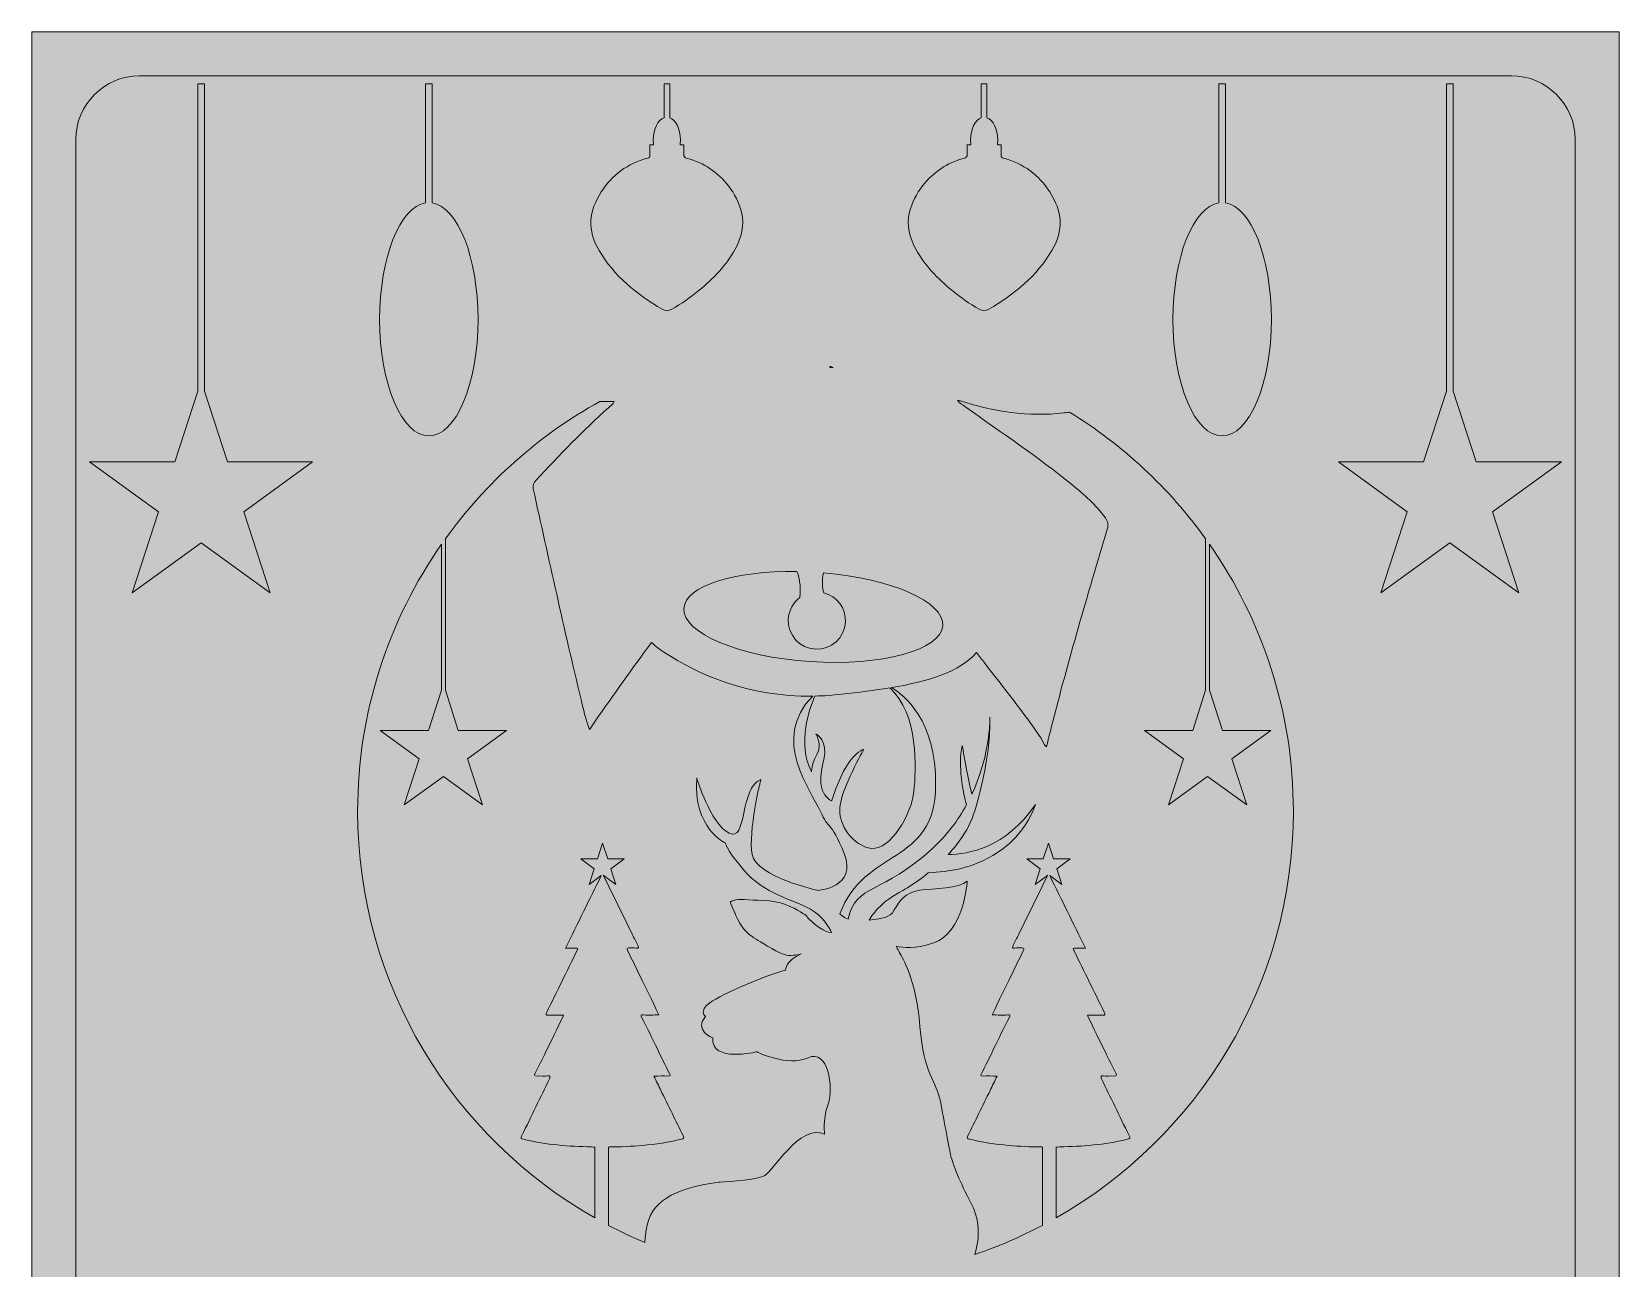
# Model space of a CAD drawing. Header units: centimetres. Extents: x 0.3 to 13.7, y -19.5 to -0.5.
# Drawn here: x 0.31 to 13.66, y -10.87 to -0.47 of the extents above; entities that cross this region are included whole.
import ezdxf

# ---------------------------------------------------------------- set-up
doc = ezdxf.new("R2010")
doc.units = ezdxf.units.CM
doc.header["$MEASUREMENT"] = 0
doc.layers.add('Layer 1', color=7, linetype='Continuous')

# ---------------------------------------------------------------- blocks, each defined once
blk = doc.blocks.new('block 3')
at = {"layer": 'Layer 1', "true_color": 0x2e3543}
h = blk.add_hatch(color=159, dxfattribs=at)
h.dxf.hatch_style = 2
h.paths.add_polyline_path([(13.664, -0.465), (13.664, -19.55), (0.306, -19.55), (0.306, -0.465)])
at = {"layer": 'Layer 1', "lineweight": 0}
blk.add_lwpolyline([(13.664, -0.465), (13.664, -19.55), (0.306, -19.55), (0.306, -0.465), (13.664, -0.465)], dxfattribs=at)
blk = doc.blocks.new('block 2')
at = {"layer": 'Layer 1'}
blk.add_blockref('block 3', (0, 0), dxfattribs=at)
blk = doc.blocks.new('block 4')
at = {"layer": 'Layer 1', "true_color": 0x96c23c}
h = blk.add_hatch(color=73, dxfattribs=at)
h.dxf.hatch_style = 2
edge = h.paths.add_edge_path()
edge.add_spline(control_points=[(8.369, -6.251), (8.369, -6.24), (8.369, -6.234), (8.369, -6.234), (8.369, -6.239), (8.369, -6.245), (8.369, -6.251)], knot_values=[0, 0, 0, 0, 1, 1, 1, 2, 2, 2, 2], degree=3, periodic=1)
at = {"layer": 'Layer 1', "lineweight": 0}
for points in [[(2.311, -5.188), (1.731, -4.766), (1.15, -5.188), (1.372, -4.506), (0.792, -4.084), (1.509, -4.084), (1.702, -3.489), (1.702, -0.903), (1.758, -0.903), (1.758, -3.489), (1.952, -4.084), (2.669, -4.084), (2.089, -4.506), (2.311, -5.188)], [(12.598, -4.506), (12.82, -5.188), (12.239, -4.766), (11.659, -5.188), (11.881, -4.506), (11.301, -4.084), (12.018, -4.084), (12.212, -3.489), (12.212, -0.903), (12.268, -0.903), (12.268, -3.489), (12.461, -4.084), (13.178, -4.084), (12.598, -4.506)]]:
    blk.add_lwpolyline(points, dxfattribs=at)
for points, knots in [([(12.757, -0.836), (12.757, -0.836), (1.213, -0.836), (1.213, -0.836), (0.917, -0.836), (0.676, -1.077), (0.676, -1.373), (0.676, -1.373), (0.676, -18.642), (0.676, -18.642), (0.676, -18.793), (0.739, -18.929), (0.839, -19.027), (0.839, -19.027), (0.839, -13.806), (0.839, -13.806), (0.839, -13.806), (1.212, -13.806), (1.212, -13.806), (1.212, -13.806), (1.212, -13.22), (1.212, -13.22), (1.212, -13.22), (1.824, -13.22), (1.824, -13.22), (1.824, -13.22), (1.818, -13.208), (1.818, -13.208), (1.818, -13.208), (2.234, -12.488), (2.234, -12.488), (2.234, -12.488), (3.066, -12.488), (3.066, -12.488), (3.066, -12.488), (3.482, -13.208), (3.482, -13.208), (3.482, -13.208), (3.475, -13.22), (3.475, -13.22), (3.475, -13.22), (4.087, -13.22), (4.087, -13.22), (4.087, -13.22), (4.087, -13.806), (4.087, -13.806), (4.087, -13.806), (4.46, -13.806), (4.46, -13.806), (4.46, -13.806), (4.46, -15.551), (4.46, -15.551), (4.46, -15.551), (4.932, -15.551), (4.932, -15.551), (4.932, -15.551), (6.978, -13.648), (6.978, -13.648), (6.978, -13.648), (6.985, -14.275), (6.985, -14.275), (6.985, -14.275), (6.992, -13.648), (6.992, -13.648), (6.992, -13.648), (9.038, -15.551), (9.038, -15.551), (9.038, -15.551), (9.632, -15.551), (9.632, -15.551), (9.632, -15.551), (9.632, -16.038), (9.632, -16.038), (9.632, -16.038), (9.495, -16.038), (9.495, -16.038), (9.495, -16.038), (9.495, -19.179), (9.495, -19.179), (9.495, -19.179), (11.344, -19.179), (11.344, -19.179), (11.344, -19.179), (11.344, -16.756), (11.344, -16.756), (10.981, -16.757), (10.618, -16.756), (10.254, -16.756), (10.242, -16.756), (10.225, -16.762), (10.218, -16.753), (10.211, -16.741), (10.227, -16.732), (10.234, -16.722), (10.409, -16.473), (10.584, -16.225), (10.76, -15.976), (10.766, -15.967), (10.779, -15.958), (10.774, -15.948), (10.768, -15.935), (10.752, -15.942), (10.74, -15.942), (10.661, -15.941), (10.583, -15.942), (10.496, -15.942), (10.536, -15.886), (10.57, -15.836), (10.605, -15.787), (10.685, -15.674), (10.763, -15.56), (10.845, -15.45), (10.908, -15.366), (10.964, -15.278), (11.025, -15.192), (11.03, -15.186), (11.04, -15.179), (11.035, -15.17), (11.03, -15.162), (11.018, -15.165), (11.009, -15.165), (10.915, -15.165), (10.82, -15.165), (10.723, -15.165), (10.758, -15.114), (10.794, -15.062), (10.83, -15.01), (11.035, -14.72), (11.24, -14.429), (11.445, -14.138), (11.447, -14.136), (11.449, -14.133), (11.451, -14.13), (11.474, -14.099), (11.473, -14.1), (11.494, -14.131), (11.659, -14.372), (11.825, -14.612), (11.987, -14.854), (12.054, -14.953), (12.127, -15.048), (12.187, -15.15), (12.189, -15.153), (12.189, -15.156), (12.192, -15.164), (12.094, -15.172), (11.998, -15.16), (11.9, -15.171), (12.068, -15.429), (12.249, -15.68), (12.423, -15.941), (12.334, -15.941), (12.25, -15.941), (12.164, -15.941), (12.166, -15.962), (12.178, -15.974), (12.187, -15.987), (12.355, -16.233), (12.523, -16.479), (12.69, -16.724), (12.696, -16.733), (12.71, -16.742), (12.703, -16.753), (12.697, -16.761), (12.683, -16.756), (12.674, -16.756), (12.308, -16.756), (11.942, -16.756), (11.577, -16.756), (11.577, -16.756), (11.577, -19.179), (11.577, -19.179), (11.577, -19.179), (12.757, -19.179), (12.757, -19.179), (13.053, -19.179), (13.294, -18.938), (13.294, -18.642), (13.294, -18.642), (13.294, -1.373), (13.294, -1.373), (13.294, -1.077), (13.053, -0.836), (12.757, -0.836)], [0, 0, 0, 0, 1, 1, 1, 2, 2, 2, 3, 3, 3, 4, 4, 4, 5, 5, 5, 6, 6, 6, 7, 7, 7, 8, 8, 8, 9, 9, 9, 10, 10, 10, 11, 11, 11, 12, 12, 12, 13, 13, 13, 14, 14, 14, 15, 15, 15, 16, 16, 16, 17, 17, 17, 18, 18, 18, 19, 19, 19, 20, 20, 20, 21, 21, 21, 22, 22, 22, 23, 23, 23, 24, 24, 24, 25, 25, 25, 26, 26, 26, 27, 27, 27, 28, 28, 28, 29, 29, 29, 30, 30, 30, 31, 31, 31, 32, 32, 32, 33, 33, 33, 34, 34, 34, 35, 35, 35, 36, 36, 36, 37, 37, 37, 38, 38, 38, 39, 39, 39, 40, 40, 40, 41, 41, 41, 42, 42, 42, 43, 43, 43, 44, 44, 44, 45, 45, 45, 46, 46, 46, 47, 47, 47, 48, 48, 48, 49, 49, 49, 50, 50, 50, 51, 51, 51, 52, 52, 52, 53, 53, 53, 54, 54, 54, 55, 55, 55, 56, 56, 56, 57, 57, 57, 58, 58, 58, 59, 59, 59, 60, 60, 60, 61, 61, 61, 61]), ([(3.619, -1.906), (3.619, -1.906), (3.619, -0.903), (3.619, -0.903), (3.619, -0.903), (3.676, -0.903), (3.676, -0.903), (3.676, -0.903), (3.676, -1.906), (3.676, -1.906), (3.891, -1.941), (4.061, -2.366), (4.061, -2.885), (4.061, -3.428), (3.876, -3.867), (3.647, -3.867), (3.419, -3.867), (3.233, -3.428), (3.233, -2.885), (3.233, -2.366), (3.404, -1.941), (3.619, -1.906)], [0, 0, 0, 0, 1, 1, 1, 2, 2, 2, 3, 3, 3, 4, 4, 4, 5, 5, 5, 6, 6, 6, 7, 7, 7, 7]), ([(5.098, -1.813), (5.191, -1.67), (5.32, -1.574), (5.486, -1.529), (5.502, -1.525), (5.508, -1.518), (5.507, -1.502), (5.506, -1.477), (5.508, -1.452), (5.506, -1.428), (5.506, -1.423), (5.506, -1.42), (5.507, -1.416), (5.507, -1.416), (5.538, -1.416), (5.538, -1.416), (5.536, -1.403), (5.536, -1.389), (5.536, -1.375), (5.536, -1.283), (5.574, -1.208), (5.626, -1.19), (5.626, -1.19), (5.626, -0.903), (5.626, -0.903), (5.626, -0.903), (5.674, -0.903), (5.674, -0.903), (5.674, -0.903), (5.674, -1.19), (5.674, -1.19), (5.726, -1.208), (5.764, -1.283), (5.764, -1.375), (5.764, -1.389), (5.763, -1.403), (5.761, -1.416), (5.761, -1.416), (5.793, -1.416), (5.793, -1.416), (5.794, -1.42), (5.794, -1.424), (5.794, -1.429), (5.793, -1.451), (5.795, -1.473), (5.793, -1.495), (5.791, -1.517), (5.799, -1.526), (5.82, -1.531), (5.963, -1.569), (6.078, -1.647), (6.168, -1.763), (6.22, -1.829), (6.258, -1.902), (6.278, -1.984), (6.305, -2.095), (6.277, -2.197), (6.225, -2.294), (6.15, -2.433), (6.041, -2.542), (5.921, -2.641), (5.849, -2.701), (5.773, -2.755), (5.691, -2.799), (5.664, -2.814), (5.639, -2.816), (5.611, -2.8), (5.398, -2.678), (5.206, -2.519), (5.08, -2.307), (4.979, -2.139), (4.992, -1.974), (5.098, -1.813)], [0, 0, 0, 0, 1, 1, 1, 2, 2, 2, 3, 3, 3, 4, 4, 4, 5, 5, 5, 6, 6, 6, 7, 7, 7, 8, 8, 8, 9, 9, 9, 10, 10, 10, 11, 11, 11, 12, 12, 12, 13, 13, 13, 14, 14, 14, 15, 15, 15, 16, 16, 16, 17, 17, 17, 18, 18, 18, 19, 19, 19, 20, 20, 20, 21, 21, 21, 22, 22, 22, 23, 23, 23, 24, 24, 24, 24]), ([(7.692, -1.984), (7.712, -1.902), (7.75, -1.829), (7.802, -1.763), (7.892, -1.647), (8.007, -1.569), (8.15, -1.531), (8.171, -1.526), (8.179, -1.517), (8.177, -1.495), (8.175, -1.473), (8.177, -1.451), (8.176, -1.429), (8.176, -1.424), (8.176, -1.42), (8.177, -1.416), (8.177, -1.416), (8.209, -1.416), (8.209, -1.416), (8.207, -1.403), (8.206, -1.389), (8.206, -1.375), (8.206, -1.283), (8.244, -1.208), (8.296, -1.19), (8.296, -1.19), (8.296, -0.903), (8.296, -0.903), (8.296, -0.903), (8.344, -0.903), (8.344, -0.903), (8.344, -0.903), (8.344, -1.19), (8.344, -1.19), (8.396, -1.208), (8.434, -1.283), (8.434, -1.375), (8.434, -1.389), (8.434, -1.403), (8.432, -1.416), (8.432, -1.416), (8.463, -1.416), (8.463, -1.416), (8.464, -1.42), (8.464, -1.423), (8.464, -1.428), (8.462, -1.452), (8.464, -1.477), (8.463, -1.502), (8.462, -1.518), (8.468, -1.525), (8.484, -1.529), (8.65, -1.574), (8.779, -1.67), (8.872, -1.813), (8.978, -1.974), (8.991, -2.139), (8.89, -2.307), (8.764, -2.519), (8.572, -2.678), (8.359, -2.8), (8.331, -2.816), (8.306, -2.814), (8.279, -2.799), (8.197, -2.755), (8.121, -2.701), (8.049, -2.641), (7.929, -2.542), (7.82, -2.433), (7.745, -2.294), (7.693, -2.197), (7.665, -2.095), (7.692, -1.984)], [0, 0, 0, 0, 1, 1, 1, 2, 2, 2, 3, 3, 3, 4, 4, 4, 5, 5, 5, 6, 6, 6, 7, 7, 7, 8, 8, 8, 9, 9, 9, 10, 10, 10, 11, 11, 11, 12, 12, 12, 13, 13, 13, 14, 14, 14, 15, 15, 15, 16, 16, 16, 17, 17, 17, 18, 18, 18, 19, 19, 19, 20, 20, 20, 21, 21, 21, 22, 22, 22, 23, 23, 23, 24, 24, 24, 24]), ([(10.294, -1.906), (10.294, -1.906), (10.294, -0.903), (10.294, -0.903), (10.294, -0.903), (10.351, -0.903), (10.351, -0.903), (10.351, -0.903), (10.351, -1.906), (10.351, -1.906), (10.566, -1.941), (10.737, -2.366), (10.737, -2.885), (10.737, -3.428), (10.551, -3.867), (10.323, -3.867), (10.094, -3.867), (9.909, -3.428), (9.909, -2.885), (9.909, -2.366), (10.079, -1.941), (10.294, -1.906)], [0, 0, 0, 0, 1, 1, 1, 2, 2, 2, 3, 3, 3, 4, 4, 4, 5, 5, 5, 6, 6, 6, 7, 7, 7, 7]), ([(7.021, -3.284), (7.032, -3.283), (7.042, -3.285), (7.05, -3.292), (7.041, -3.291), (7.03, -3.29), (7.02, -3.289), (7.021, -3.287), (7.021, -3.286), (7.021, -3.284)], [0, 0, 0, 0, 1, 1, 1, 2, 2, 2, 3, 3, 3, 3]), ([(7.029, -8.046), (6.948, -8.041), (6.835, -7.922), (6.827, -7.91), (6.82, -7.899), (6.755, -7.853), (6.648, -7.81), (6.54, -7.767), (6.385, -7.778), (6.303, -7.769), (6.221, -7.76), (6.184, -7.79), (6.184, -7.79), (6.184, -7.79), (6.216, -7.881), (6.265, -7.968), (6.313, -8.054), (6.376, -8.085), (6.418, -8.113), (6.461, -8.141), (6.6, -8.226), (6.658, -8.236), (6.71, -8.246), (6.768, -8.229), (6.779, -8.226), (6.652, -8.278), (6.649, -8.363), (6.649, -8.363), (6.499, -8.401), (6.111, -8.564), (6.012, -8.637), (5.913, -8.71), (5.976, -8.753), (5.976, -8.753), (5.871, -8.869), (6.036, -8.933), (6.036, -8.933), (6.018, -9.146), (6.407, -9.05), (6.407, -9.05), (6.407, -9.05), (6.667, -9.18), (6.838, -9.101), (7.008, -9.023), (7.056, -9.349), (7.007, -9.49), (6.958, -9.633), (6.978, -9.743), (6.978, -9.743), (6.763, -9.648), (6.544, -10.069), (6.458, -10.101), (6.371, -10.133), (6.087, -10.148), (6.087, -10.148), (5.694, -10.2), (5.511, -10.32), (5.478, -10.538), (5.472, -10.575), (5.467, -10.615), (5.465, -10.656), (5.361, -10.612), (5.259, -10.564), (5.16, -10.511), (5.16, -10.511), (5.16, -9.852), (5.16, -9.852), (5.163, -9.851), (5.166, -9.851), (5.17, -9.851), (5.261, -9.851), (5.353, -9.846), (5.444, -9.838), (5.555, -9.828), (5.666, -9.814), (5.774, -9.785), (5.788, -9.781), (5.799, -9.779), (5.789, -9.759), (5.725, -9.632), (5.663, -9.504), (5.6, -9.377), (5.581, -9.337), (5.562, -9.298), (5.541, -9.254), (5.583, -9.254), (5.621, -9.253), (5.659, -9.254), (5.68, -9.255), (5.682, -9.249), (5.672, -9.232), (5.638, -9.164), (5.602, -9.096), (5.57, -9.026), (5.528, -8.938), (5.484, -8.85), (5.439, -8.763), (5.428, -8.741), (5.43, -8.738), (5.454, -8.74), (5.496, -8.743), (5.538, -8.741), (5.582, -8.739), (5.58, -8.734), (5.579, -8.731), (5.578, -8.728), (5.526, -8.621), (5.475, -8.515), (5.423, -8.409), (5.388, -8.337), (5.354, -8.267), (5.319, -8.197), (5.311, -8.181), (5.313, -8.176), (5.331, -8.176), (5.351, -8.177), (5.372, -8.176), (5.392, -8.177), (5.414, -8.179), (5.414, -8.171), (5.405, -8.154), (5.389, -8.124), (5.375, -8.092), (5.359, -8.061), (5.278, -7.896), (5.197, -7.732), (5.116, -7.567), (5.116, -7.566), (5.115, -7.565), (5.115, -7.564), (5.115, -7.564), (5.222, -7.642), (5.222, -7.642), (5.222, -7.642), (5.178, -7.509), (5.178, -7.509), (5.178, -7.509), (5.292, -7.426), (5.292, -7.426), (5.292, -7.426), (5.152, -7.426), (5.152, -7.426), (5.152, -7.426), (5.108, -7.293), (5.108, -7.293), (5.108, -7.293), (5.065, -7.426), (5.065, -7.426), (5.065, -7.426), (4.925, -7.426), (4.925, -7.426), (4.925, -7.426), (5.038, -7.509), (5.038, -7.509), (5.038, -7.509), (4.995, -7.642), (4.995, -7.642), (4.995, -7.642), (5.098, -7.567), (5.098, -7.567), (4.998, -7.769), (4.899, -7.971), (4.798, -8.177), (4.798, -8.177), (4.876, -8.177), (4.876, -8.177), (4.905, -8.177), (4.905, -8.177), (4.892, -8.203), (4.808, -8.374), (4.724, -8.546), (4.639, -8.717), (4.63, -8.735), (4.629, -8.743), (4.653, -8.742), (4.695, -8.74), (4.737, -8.741), (4.781, -8.741), (4.778, -8.75), (4.776, -8.754), (4.774, -8.759), (4.726, -8.857), (4.678, -8.955), (4.63, -9.053), (4.601, -9.112), (4.572, -9.171), (4.542, -9.23), (4.531, -9.251), (4.537, -9.255), (4.558, -9.254), (4.588, -9.253), (4.617, -9.255), (4.647, -9.253), (4.667, -9.253), (4.672, -9.256), (4.663, -9.277), (4.586, -9.434), (4.51, -9.592), (4.433, -9.749), (4.419, -9.779), (4.419, -9.779), (4.451, -9.787), (4.636, -9.834), (4.825, -9.845), (5.015, -9.851), (5.028, -9.851), (5.037, -9.852), (5.044, -9.852), (5.044, -9.852), (5.044, -10.448), (5.044, -10.448), (3.853, -9.771), (3.048, -8.49), (3.048, -7.025), (3.048, -6.19), (3.309, -5.417), (3.753, -4.779), (3.753, -4.779), (3.753, -6.007), (3.753, -6.007), (3.753, -6.007), (3.644, -6.345), (3.644, -6.345), (3.644, -6.345), (3.237, -6.345), (3.237, -6.345), (3.237, -6.345), (3.566, -6.584), (3.566, -6.584), (3.566, -6.584), (3.44, -6.971), (3.44, -6.971), (3.44, -6.971), (3.77, -6.732), (3.77, -6.732), (3.77, -6.732), (4.099, -6.971), (4.099, -6.971), (4.099, -6.971), (3.973, -6.584), (3.973, -6.584), (3.973, -6.584), (4.302, -6.345), (4.302, -6.345), (4.302, -6.345), (3.895, -6.345), (3.895, -6.345), (3.895, -6.345), (3.786, -6.007), (3.786, -6.007), (3.786, -6.007), (3.786, -4.734), (3.786, -4.734), (4.127, -4.258), (4.572, -3.862), (5.086, -3.577), (5.126, -3.577), (5.166, -3.577), (5.208, -3.577), (5.195, -3.603), (5.176, -3.614), (5.161, -3.628), (4.947, -3.821), (4.745, -4.027), (4.55, -4.24), (4.531, -4.262), (4.519, -4.281), (4.526, -4.313), (4.657, -4.904), (4.786, -5.495), (4.928, -6.084), (4.948, -6.167), (4.965, -6.251), (4.999, -6.338), (5.018, -6.311), (5.033, -6.289), (5.047, -6.268), (5.201, -6.044), (5.36, -5.825), (5.52, -5.605), (5.549, -5.632), (5.583, -5.659), (5.624, -5.686), (5.912, -5.875), (6.334, -6.064), (6.878, -6.057), (6.515, -6.42), (6.869, -6.858), (6.94, -7.022), (7.013, -7.191), (7.027, -7.095), (7.142, -7.381), (7.257, -7.668), (6.92, -7.692), (6.92, -7.692), (6.92, -7.692), (6.405, -7.579), (6.368, -7.389), (6.332, -7.198), (6.441, -6.758), (6.441, -6.758), (6.26, -6.827), (6.33, -7.292), (6.173, -7.21), (6.016, -7.129), (5.901, -6.744), (5.901, -6.744), (5.867, -7.168), (6.145, -7.294), (6.145, -7.294), (6.145, -7.294), (6.132, -7.326), (6.297, -7.521), (6.461, -7.716), (6.726, -7.777), (6.858, -7.849), (6.959, -7.904), (7.015, -8.003), (7.036, -8.046), (7.034, -8.046), (7.032, -8.046), (7.029, -8.046)], [0, 0, 0, 0, 1, 1, 1, 2, 2, 2, 3, 3, 3, 4, 4, 4, 5, 5, 5, 6, 6, 6, 7, 7, 7, 8, 8, 8, 9, 9, 9, 10, 10, 10, 11, 11, 11, 12, 12, 12, 13, 13, 13, 14, 14, 14, 15, 15, 15, 16, 16, 16, 17, 17, 17, 18, 18, 18, 19, 19, 19, 20, 20, 20, 21, 21, 21, 22, 22, 22, 23, 23, 23, 24, 24, 24, 25, 25, 25, 26, 26, 26, 27, 27, 27, 28, 28, 28, 29, 29, 29, 30, 30, 30, 31, 31, 31, 32, 32, 32, 33, 33, 33, 34, 34, 34, 35, 35, 35, 36, 36, 36, 37, 37, 37, 38, 38, 38, 39, 39, 39, 40, 40, 40, 41, 41, 41, 42, 42, 42, 43, 43, 43, 44, 44, 44, 45, 45, 45, 46, 46, 46, 47, 47, 47, 48, 48, 48, 49, 49, 49, 50, 50, 50, 51, 51, 51, 52, 52, 52, 53, 53, 53, 54, 54, 54, 55, 55, 55, 56, 56, 56, 57, 57, 57, 58, 58, 58, 59, 59, 59, 60, 60, 60, 61, 61, 61, 62, 62, 62, 63, 63, 63, 64, 64, 64, 65, 65, 65, 66, 66, 66, 67, 67, 67, 68, 68, 68, 69, 69, 69, 70, 70, 70, 71, 71, 71, 72, 72, 72, 73, 73, 73, 74, 74, 74, 75, 75, 75, 76, 76, 76, 77, 77, 77, 78, 78, 78, 79, 79, 79, 80, 80, 80, 81, 81, 81, 82, 82, 82, 83, 83, 83, 84, 84, 84, 85, 85, 85, 86, 86, 86, 87, 87, 87, 88, 88, 88, 89, 89, 89, 90, 90, 90, 91, 91, 91, 92, 92, 92, 93, 93, 93, 94, 94, 94, 95, 95, 95, 96, 96, 96, 97, 97, 97, 98, 98, 98, 99, 99, 99, 100, 100, 100, 101, 101, 101, 102, 102, 102, 103, 103, 103, 104, 104, 104, 105, 105, 105, 106, 106, 106, 107, 107, 107, 107]), ([(8.926, -10.448), (8.926, -10.448), (8.926, -9.852), (8.926, -9.852), (8.933, -9.852), (8.942, -9.851), (8.955, -9.851), (9.145, -9.845), (9.334, -9.834), (9.519, -9.787), (9.551, -9.779), (9.551, -9.779), (9.537, -9.749), (9.46, -9.592), (9.384, -9.434), (9.307, -9.277), (9.298, -9.256), (9.303, -9.253), (9.323, -9.253), (9.353, -9.255), (9.382, -9.253), (9.412, -9.254), (9.433, -9.255), (9.439, -9.251), (9.428, -9.23), (9.398, -9.171), (9.369, -9.112), (9.34, -9.053), (9.292, -8.955), (9.244, -8.857), (9.196, -8.759), (9.194, -8.754), (9.192, -8.75), (9.189, -8.741), (9.233, -8.741), (9.275, -8.74), (9.317, -8.742), (9.341, -8.743), (9.34, -8.735), (9.331, -8.717), (9.246, -8.546), (9.162, -8.374), (9.078, -8.203), (9.065, -8.177), (9.065, -8.177), (9.094, -8.177), (9.094, -8.177), (9.172, -8.177), (9.172, -8.177), (9.071, -7.971), (8.972, -7.769), (8.872, -7.567), (8.872, -7.567), (8.975, -7.642), (8.975, -7.642), (8.975, -7.642), (8.932, -7.509), (8.932, -7.509), (8.932, -7.509), (9.045, -7.426), (9.045, -7.426), (9.045, -7.426), (8.905, -7.426), (8.905, -7.426), (8.905, -7.426), (8.862, -7.293), (8.862, -7.293), (8.862, -7.293), (8.818, -7.426), (8.818, -7.426), (8.818, -7.426), (8.678, -7.426), (8.678, -7.426), (8.678, -7.426), (8.792, -7.509), (8.792, -7.509), (8.792, -7.509), (8.748, -7.642), (8.748, -7.642), (8.748, -7.642), (8.855, -7.564), (8.855, -7.564), (8.855, -7.565), (8.854, -7.566), (8.854, -7.567), (8.773, -7.732), (8.692, -7.896), (8.611, -8.061), (8.595, -8.092), (8.581, -8.124), (8.565, -8.154), (8.556, -8.171), (8.556, -8.179), (8.578, -8.177), (8.598, -8.176), (8.619, -8.177), (8.639, -8.176), (8.657, -8.176), (8.659, -8.181), (8.651, -8.197), (8.616, -8.267), (8.582, -8.337), (8.547, -8.409), (8.495, -8.515), (8.444, -8.621), (8.392, -8.728), (8.391, -8.731), (8.39, -8.734), (8.388, -8.739), (8.432, -8.741), (8.474, -8.743), (8.516, -8.74), (8.54, -8.738), (8.542, -8.741), (8.531, -8.763), (8.486, -8.85), (8.442, -8.938), (8.4, -9.026), (8.368, -9.096), (8.332, -9.164), (8.298, -9.232), (8.288, -9.249), (8.29, -9.255), (8.311, -9.254), (8.349, -9.253), (8.387, -9.254), (8.429, -9.254), (8.408, -9.298), (8.389, -9.337), (8.37, -9.377), (8.307, -9.504), (8.245, -9.632), (8.181, -9.759), (8.171, -9.779), (8.182, -9.781), (8.196, -9.785), (8.304, -9.814), (8.415, -9.828), (8.526, -9.838), (8.617, -9.846), (8.709, -9.851), (8.8, -9.851), (8.804, -9.851), (8.807, -9.851), (8.81, -9.852), (8.81, -9.852), (8.81, -10.511), (8.81, -10.511), (8.628, -10.607), (8.439, -10.689), (8.242, -10.755), (8.285, -10.601), (8.286, -10.465), (8.206, -10.316), (8.125, -10.165), (8.051, -9.983), (8.04, -9.929), (8.029, -9.875), (7.982, -9.631), (7.952, -9.466), (7.922, -9.302), (7.811, -9.242), (7.779, -8.837), (7.747, -8.433), (7.633, -8.263), (7.608, -8.216), (7.6, -8.202), (7.593, -8.183), (7.581, -8.161), (7.642, -8.173), (7.733, -8.188), (7.888, -8.137), (8.152, -8.051), (8.178, -7.613), (8.178, -7.613), (8.107, -7.678), (7.901, -7.673), (7.776, -7.691), (7.65, -7.71), (7.611, -7.779), (7.564, -7.856), (7.521, -7.927), (7.471, -7.924), (7.353, -7.941), (7.364, -7.923), (7.375, -7.906), (7.389, -7.888), (7.471, -7.78), (7.567, -7.732), (7.631, -7.696), (7.641, -7.69), (7.737, -7.635), (7.85, -7.544), (8.603, -7.518), (8.751, -6.969), (8.751, -6.969), (8.506, -7.335), (8.184, -7.389), (8.017, -7.39), (8.061, -7.343), (8.102, -7.292), (8.138, -7.238), (8.232, -7.095), (8.261, -6.966), (8.309, -6.758), (8.356, -6.555), (8.368, -6.379), (8.369, -6.251), (8.368, -6.32), (8.353, -6.589), (8.217, -6.883), (8.173, -6.701), (8.136, -6.472), (8.136, -6.472), (8.095, -6.643), (8.146, -6.876), (8.171, -6.973), (8.102, -7.098), (8.01, -7.225), (7.886, -7.338), (7.46, -7.73), (7.242, -7.633), (7.176, -7.933), (7.13, -7.915), (7.107, -7.89), (7.107, -7.89), (7.306, -7.332), (7.909, -7.489), (7.912, -6.804), (7.915, -6.259), (7.649, -6.048), (7.539, -5.985), (7.856, -5.931), (8.118, -5.851), (8.256, -5.69), (8.279, -5.72), (8.302, -5.75), (8.325, -5.78), (8.484, -5.988), (8.652, -6.189), (8.796, -6.409), (8.812, -6.433), (8.82, -6.461), (8.845, -6.483), (8.859, -6.426), (8.871, -6.374), (8.885, -6.322), (9.026, -5.76), (9.191, -5.205), (9.356, -4.651), (9.368, -4.612), (9.362, -4.586), (9.34, -4.556), (9.261, -4.448), (9.161, -4.361), (9.058, -4.277), (8.773, -4.042), (8.464, -3.84), (8.166, -3.624), (8.142, -3.608), (8.116, -3.594), (8.096, -3.568), (8.104, -3.569), (8.109, -3.569), (8.113, -3.57), (8.399, -3.663), (8.69, -3.709), (8.991, -3.673), (9.007, -3.671), (9.023, -3.669), (9.038, -3.667), (9.488, -3.943), (9.878, -4.307), (10.184, -4.734), (10.184, -4.734), (10.184, -6.007), (10.184, -6.007), (10.184, -6.007), (10.075, -6.345), (10.075, -6.345), (10.075, -6.345), (9.668, -6.345), (9.668, -6.345), (9.668, -6.345), (9.997, -6.584), (9.997, -6.584), (9.997, -6.584), (9.871, -6.971), (9.871, -6.971), (9.871, -6.971), (10.2, -6.732), (10.2, -6.732), (10.2, -6.732), (10.53, -6.971), (10.53, -6.971), (10.53, -6.971), (10.404, -6.584), (10.404, -6.584), (10.404, -6.584), (10.733, -6.345), (10.733, -6.345), (10.733, -6.345), (10.326, -6.345), (10.326, -6.345), (10.326, -6.345), (10.217, -6.007), (10.217, -6.007), (10.217, -6.007), (10.217, -4.779), (10.217, -4.779), (10.661, -5.417), (10.922, -6.191), (10.922, -7.025), (10.922, -8.49), (10.117, -9.771), (8.926, -10.448)], [0, 0, 0, 0, 1, 1, 1, 2, 2, 2, 3, 3, 3, 4, 4, 4, 5, 5, 5, 6, 6, 6, 7, 7, 7, 8, 8, 8, 9, 9, 9, 10, 10, 10, 11, 11, 11, 12, 12, 12, 13, 13, 13, 14, 14, 14, 15, 15, 15, 16, 16, 16, 17, 17, 17, 18, 18, 18, 19, 19, 19, 20, 20, 20, 21, 21, 21, 22, 22, 22, 23, 23, 23, 24, 24, 24, 25, 25, 25, 26, 26, 26, 27, 27, 27, 28, 28, 28, 29, 29, 29, 30, 30, 30, 31, 31, 31, 32, 32, 32, 33, 33, 33, 34, 34, 34, 35, 35, 35, 36, 36, 36, 37, 37, 37, 38, 38, 38, 39, 39, 39, 40, 40, 40, 41, 41, 41, 42, 42, 42, 43, 43, 43, 44, 44, 44, 45, 45, 45, 46, 46, 46, 47, 47, 47, 48, 48, 48, 49, 49, 49, 50, 50, 50, 51, 51, 51, 52, 52, 52, 53, 53, 53, 54, 54, 54, 55, 55, 55, 56, 56, 56, 57, 57, 57, 58, 58, 58, 59, 59, 59, 60, 60, 60, 61, 61, 61, 62, 62, 62, 63, 63, 63, 64, 64, 64, 65, 65, 65, 66, 66, 66, 67, 67, 67, 68, 68, 68, 69, 69, 69, 70, 70, 70, 71, 71, 71, 72, 72, 72, 73, 73, 73, 74, 74, 74, 75, 75, 75, 76, 76, 76, 77, 77, 77, 78, 78, 78, 79, 79, 79, 80, 80, 80, 81, 81, 81, 82, 82, 82, 83, 83, 83, 84, 84, 84, 85, 85, 85, 86, 86, 86, 87, 87, 87, 88, 88, 88, 89, 89, 89, 90, 90, 90, 91, 91, 91, 92, 92, 92, 93, 93, 93, 94, 94, 94, 95, 95, 95, 96, 96, 96, 97, 97, 97, 98, 98, 98, 99, 99, 99, 100, 100, 100, 101, 101, 101, 102, 102, 102, 103, 103, 103, 104, 104, 104, 105, 105, 105, 105]), ([(6.745, -5.008), (6.761, -5.05), (6.781, -5.125), (6.769, -5.228), (6.713, -5.269), (6.676, -5.334), (6.672, -5.408), (6.665, -5.541), (6.767, -5.655), (6.9, -5.662), (7.032, -5.669), (7.146, -5.567), (7.153, -5.434), (7.159, -5.317), (7.08, -5.215), (6.97, -5.188), (6.96, -5.147), (6.952, -5.085), (6.969, -5.02), (7.541, -5.068), (7.984, -5.262), (7.971, -5.463), (7.957, -5.67), (7.459, -5.806), (6.857, -5.766), (6.256, -5.726), (5.78, -5.525), (5.793, -5.318), (5.806, -5.129), (6.218, -5), (6.745, -5.008)], [0, 0, 0, 0, 1, 1, 1, 2, 2, 2, 3, 3, 3, 4, 4, 4, 5, 5, 5, 6, 6, 6, 7, 7, 7, 8, 8, 8, 9, 9, 9, 10, 10, 10, 10]), ([(7.164, -6.643), (7.091, -6.761), (7.037, -6.939), (7.037, -6.939), (6.937, -6.886), (6.927, -6.761), (6.97, -6.593), (7.01, -6.433), (6.912, -6.38), (6.905, -6.376), (6.909, -6.383), (6.957, -6.465), (6.912, -6.549), (6.864, -6.637), (6.868, -6.695), (6.868, -6.695), (6.741, -6.456), (6.855, -6.15), (6.895, -6.056), (6.969, -6.055), (7.044, -6.05), (7.122, -6.041), (7.262, -6.025), (7.398, -6.008), (7.525, -5.987), (7.772, -6.204), (7.747, -6.677), (7.729, -6.86), (7.71, -7.051), (7.529, -7.356), (7.373, -7.338), (7.218, -7.32), (7.091, -7.143), (7.106, -6.99), (7.119, -6.837), (7.307, -6.505), (7.307, -6.505), (7.307, -6.505), (7.237, -6.525), (7.164, -6.643)], [0, 0, 0, 0, 1, 1, 1, 2, 2, 2, 3, 3, 3, 4, 4, 4, 5, 5, 5, 6, 6, 6, 7, 7, 7, 8, 8, 8, 9, 9, 9, 10, 10, 10, 11, 11, 11, 12, 12, 12, 13, 13, 13, 13]), ([(8.369, -6.251), (8.369, -6.24), (8.369, -6.234), (8.369, -6.234), (8.369, -6.239), (8.369, -6.245), (8.369, -6.251)], [0, 0, 0, 0, 1, 1, 1, 2, 2, 2, 2])]:
    blk.add_open_spline(points, degree=3, knots=knots, dxfattribs=at)

msp = doc.modelspace()

# ---------------------------------------------------------------- block references
at = {"layer": 'Layer 1'}
for name in ['block 2', 'block 4']:
    msp.add_blockref(name, (0, 0), dxfattribs=at)

doc.saveas('drawing.dxf')
